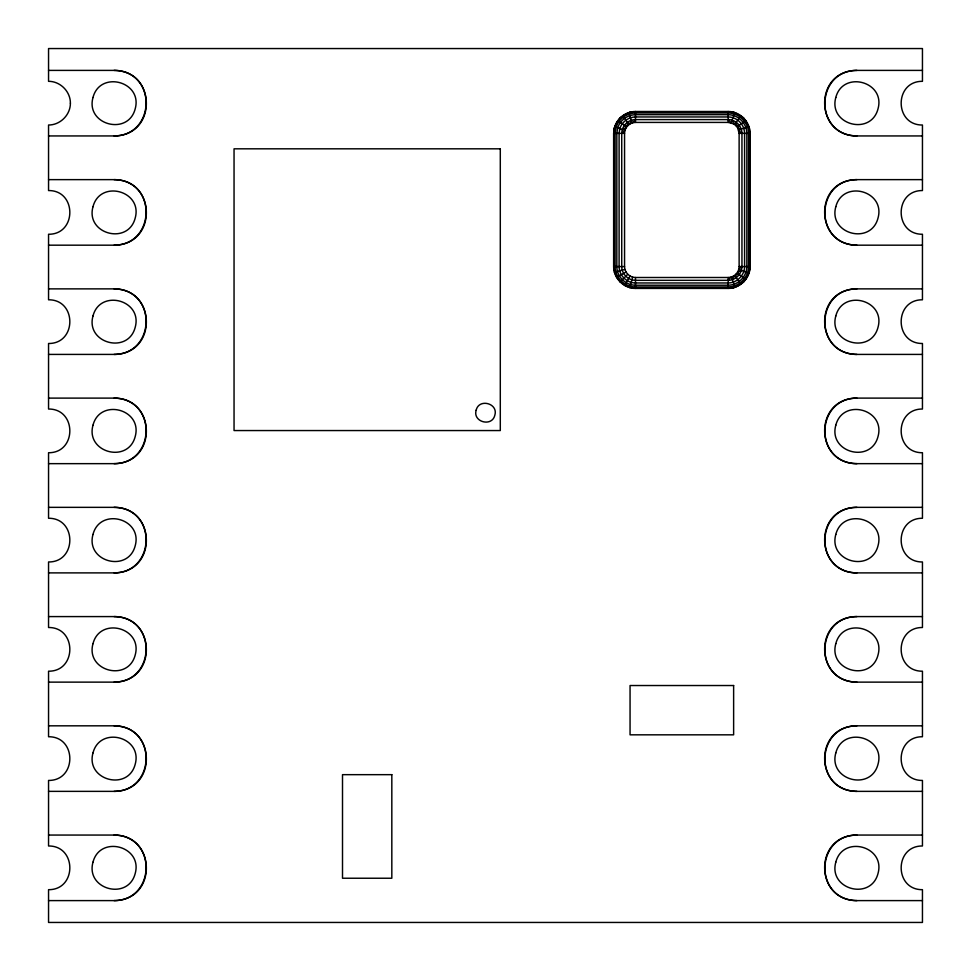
<?xml version="1.0" encoding="UTF-8"?>
<svg xmlns="http://www.w3.org/2000/svg" width="971" height="971" viewBox="0 0 971 971"><rect width="100%" height="100%" fill="white"/><g stroke="black" fill="none" stroke-linecap="round" stroke-linejoin="round"><path stroke-width="1.46" d="M614 133.343C613.174 121.581 623.977 111.434 635.483 111.495L728.201 111.495C739.89 111.422 750.122 121.642 750.049 133.343L750.049 266.576C750.122 278.264 739.89 288.496 728.201 288.423L635.483 288.423C623.783 288.496 613.563 278.264 613.636 266.576L613.636 133.343L614.376 127.687L620.032 117.892L629.827 112.235L635.483 111.859L728.201 111.859L733.845 112.235L743.64 117.892L749.296 127.687L749.673 133.343L749.673 266.576L749.296 272.232L745.57 279.199L743.64 282.027L733.845 287.683L635.483 288.047C623.989 288.12 613.939 278.07 614 266.576L614 133.343C613.696 121.727 623.868 111.544 635.483 111.859M728.201 111.859L734.829 112.915L740.824 115.962L736.285 122.212L735.921 125.611L737.657 127.881L739.125 133.343L739.125 266.576C739.162 272.426 734.04 277.536 728.201 277.5L635.483 277.5C629.633 277.536 624.523 272.426 624.559 266.576L624.559 133.343C624.523 127.492 629.633 122.382 635.483 122.419L728.201 122.419L733.663 123.875L735.921 125.611L739.319 125.259L745.57 120.72L748.617 126.703L749.673 133.343M621.731 133.343C621.756 125.975 628.116 119.603 635.483 119.591L728.201 119.591C735.569 119.603 741.929 125.975 741.953 133.343L741.953 266.576C741.929 273.943 735.569 280.303 728.201 280.328L635.483 280.328C628.116 280.376 621.683 273.931 621.731 266.576L621.731 133.343L624.923 130.515L615.056 126.703M728.201 288.047C739.805 288.363 749.988 278.192 749.673 266.576M629.827 287.683L632.655 277.123M728.201 119.591L731.029 122.783L734.829 112.915M628.844 112.915L631.235 120.258L630.021 123.875L627.4 122.212L622.86 115.962M734.829 287.003L732.45 279.648L733.663 276.031L736.285 277.694L740.824 283.945M624.559 285.498L630.021 276.031M739.319 125.259L737.657 127.881L741.274 129.082L748.617 126.703M635.483 119.591L632.655 122.783L631.235 120.258M728.201 280.328L731.029 277.123L732.45 279.648M620.032 282.027L627.752 274.295M741.953 266.576L738.749 269.404L748.617 273.215M736.285 122.212L733.663 123.875L732.45 120.258M616.561 277.5L626.016 272.038M741.274 129.082L738.749 130.515L741.953 133.343M622.399 129.082L626.016 127.881L624.353 125.259L618.102 120.72M741.274 270.824L737.657 272.038L739.319 274.659L745.57 279.199M614.376 272.232L624.923 269.404M48.55 135.94L114.093 135.94C157.848 135.661 156.355 70.337 114.093 70.398L48.55 70.398M922.45 70.398L856.908 70.398C813.152 70.677 814.645 136.001 856.908 135.94L922.45 135.94M48.55 245.178L114.093 245.178C157.848 244.898 156.355 179.574 114.093 179.635L48.55 179.635M922.45 179.635L856.908 179.635C813.152 179.914 814.645 245.238 856.908 245.178L922.45 245.178M48.55 354.415L114.093 354.415C157.848 354.136 156.355 288.812 114.093 288.873L48.55 288.873M922.45 288.873L856.908 288.873C813.152 289.152 814.645 354.476 856.908 354.415L922.45 354.415M48.55 463.653L114.093 463.653C157.848 463.373 156.355 398.049 114.093 398.11L48.55 398.11M922.45 398.11L856.908 398.11C813.152 398.389 814.645 463.713 856.908 463.653L922.45 463.653M48.55 572.89L114.093 572.89C157.848 572.611 156.355 507.287 114.093 507.348L48.55 507.348M922.45 507.348L856.908 507.348C813.152 507.627 814.645 572.951 856.908 572.89L922.45 572.89M48.55 682.128L114.093 682.128C157.848 681.848 156.355 616.524 114.093 616.585L48.55 616.585M922.45 616.585L856.908 616.585C813.152 616.864 814.645 682.188 856.908 682.128L922.45 682.128M48.55 791.365L114.093 791.365C157.848 791.086 156.355 725.762 114.093 725.823L48.55 725.823M922.45 725.823L856.908 725.823C813.152 726.102 814.645 791.426 856.908 791.365L922.45 791.365M48.55 900.603L114.093 900.603C157.848 900.323 156.355 834.999 114.093 835.06L48.55 835.06M922.45 835.06L856.908 835.06C813.152 835.339 814.645 900.663 856.908 900.603L922.45 900.603M856.908 70.398C815.324 70.349 813.152 135.406 856.908 135.94M114.093 135.94C155.676 135.989 157.848 70.932 114.093 70.398M856.908 179.635C815.324 179.586 813.152 244.643 856.908 245.178M114.093 245.178C155.676 245.226 157.848 180.169 114.093 179.635M856.908 288.873C815.324 288.824 813.152 353.881 856.908 354.415M114.093 354.415C155.676 354.464 157.848 289.407 114.093 288.873M856.908 398.11C815.324 398.061 813.152 463.118 856.908 463.653M114.093 463.653C155.676 463.701 157.848 398.644 114.093 398.11M856.908 507.348C815.324 507.299 813.152 572.356 856.908 572.89M114.093 572.89C155.676 572.939 157.848 507.882 114.093 507.348M856.908 616.585C815.324 616.536 813.152 681.593 856.908 682.128M114.093 682.128C155.676 682.176 157.848 617.119 114.093 616.585M856.908 725.823C815.324 725.774 813.152 790.831 856.908 791.365M114.093 791.365C155.676 791.414 157.848 726.357 114.093 725.823M856.908 835.06C815.324 835.011 813.152 900.068 856.908 900.603M114.093 900.603C155.676 900.651 157.848 835.594 114.093 835.06M613.636 133.343L624.559 133.343M739.125 133.343L750.049 133.343M613.636 266.576L624.559 266.576M739.125 266.576L750.049 266.576M624.353 125.259L627.752 125.611L627.4 122.212M739.319 274.659L735.921 274.295L736.285 277.694M740.824 115.962L745.57 120.72M728.201 111.495L728.201 122.419M728.201 277.5L728.201 288.423M635.483 111.495L635.483 122.419M635.483 277.5L635.483 288.423M70.398 103.169C70.47 114.857 60.238 125.089 48.55 125.016L48.55 190.559C76.915 190.267 76.915 234.545 48.55 234.254L48.55 299.796C76.915 299.505 76.915 343.783 48.55 343.491L48.55 409.034C76.915 408.742 76.915 453.02 48.55 452.729L48.55 518.271C76.915 517.98 76.915 562.258 48.55 561.966L48.55 627.509C76.915 627.217 76.915 671.495 48.55 671.204L48.55 736.746C76.915 736.455 76.915 780.733 48.55 780.441L48.55 845.984C76.915 845.692 76.915 889.97 48.55 889.679L48.55 922.45L922.45 922.45L922.45 889.679C894.085 889.97 894.085 845.692 922.45 845.984L922.45 780.441C894.085 780.733 894.085 736.455 922.45 736.746L922.45 671.204C894.085 671.495 894.085 627.217 922.45 627.509L922.45 561.966C894.085 562.258 894.085 517.98 922.45 518.271L922.45 452.729C894.085 453.02 894.085 408.742 922.45 409.034L922.45 343.491C894.085 343.783 894.085 299.505 922.45 299.796L922.45 234.254C894.085 234.545 894.085 190.267 922.45 190.559L922.45 125.016C894.085 125.308 894.085 81.03 922.45 81.321L922.45 48.55L48.55 48.55L48.55 81.321C60.238 81.248 70.47 91.48 70.398 103.169M92.985 97.513C85.363 124.834 128.136 136.292 135.2 108.825C142.822 81.503 100.049 70.046 92.985 97.513M92.985 206.75C85.363 234.072 128.136 245.529 135.2 218.062C142.822 190.741 100.049 179.283 92.985 206.75M92.985 315.988C85.363 343.309 128.136 354.767 135.2 327.3C142.822 299.978 100.049 288.521 92.985 315.988M92.985 425.225C85.363 452.547 128.136 464.004 135.2 436.537C142.822 409.216 100.049 397.758 92.985 425.225M92.985 534.463C85.363 561.784 128.136 573.242 135.2 545.775C142.822 518.453 100.049 506.996 92.985 534.463M92.985 643.7C85.363 671.022 128.136 682.479 135.2 655.012C142.822 627.691 100.049 616.233 92.985 643.7M92.985 752.938C85.363 780.259 128.136 791.717 135.2 764.25C142.822 736.928 100.049 725.471 92.985 752.938M92.985 862.175C85.363 889.497 128.136 900.954 135.2 873.487C142.822 846.166 100.049 834.708 92.985 862.175M476.166 410.199C472.501 422.069 492.079 427.313 494.834 415.2C498.499 403.329 478.921 398.086 476.166 410.199M835.8 97.513C828.178 124.834 870.951 136.292 878.015 108.825C885.637 81.503 842.864 70.046 835.8 97.513M835.8 206.75C828.178 234.072 870.951 245.529 878.015 218.062C885.637 190.741 842.864 179.283 835.8 206.75M835.8 315.988C828.178 343.309 870.951 354.767 878.015 327.3C885.637 299.978 842.864 288.521 835.8 315.988M835.8 425.225C828.178 452.547 870.951 464.004 878.015 436.537C885.637 409.216 842.864 397.758 835.8 425.225M835.8 534.463C828.178 561.784 870.951 573.242 878.015 545.775C885.637 518.453 842.864 506.996 835.8 534.463M835.8 643.7C828.178 671.022 870.951 682.479 878.015 655.012C885.637 627.691 842.864 616.233 835.8 643.7M835.8 752.938C828.178 780.259 870.951 791.717 878.015 764.25C885.637 736.928 842.864 725.471 835.8 752.938M835.8 862.175C828.178 889.497 870.951 900.954 878.015 873.487C885.637 846.166 842.864 834.708 835.8 862.175M616.1 127.043L615.092 133.343L615.092 266.576C615.031 277.488 624.571 287.028 635.483 286.955L728.201 286.955C739.113 286.931 748.556 277.5 748.58 266.576L748.58 133.343C748.556 122.419 739.113 112.988 728.201 112.952L635.483 112.952C626.829 113.109 618.928 118.85 616.1 127.043M617.75 127.577L616.828 133.343L616.828 266.576C616.767 276.553 625.506 285.28 635.483 285.219L728.201 285.219C738.191 285.195 746.82 276.565 746.845 266.576L746.845 133.343C746.82 123.341 738.191 114.712 728.201 114.687L635.483 114.687C627.557 114.833 620.335 120.088 617.75 127.577M619.899 128.269L619.097 133.343L619.097 266.576C619.037 275.339 626.708 283.01 635.483 282.962L728.201 282.962C736.977 282.937 744.563 275.351 744.587 266.576L744.587 133.343C744.563 124.555 736.977 116.981 728.201 116.957L635.483 116.957C628.516 117.078 622.168 121.691 619.899 128.269M500.296 148.818L234.047 148.818L234.047 430.554L500.296 430.554L500.296 148.818M733.627 685.526L630.058 685.526L630.058 734.829L733.627 734.829L733.627 685.526M391.823 774.664L342.508 774.664L342.508 878.233L391.823 878.233L391.823 774.664"/></g></svg>
